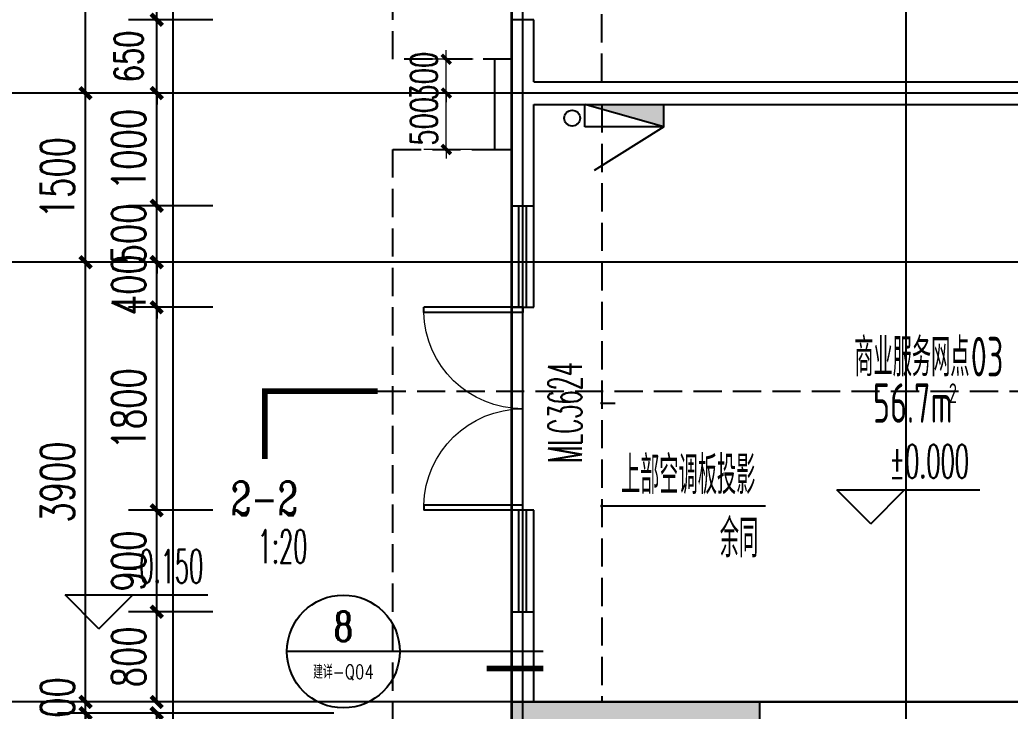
# Model space of a CAD drawing. Extents: x -59851 to 653804, y -249523 to 437614.
# Drawn here: x -48571 to -39793, y 205806 to 211938 of the extents above; entities that cross this region are included whole.
import ezdxf
from ezdxf.enums import TextEntityAlignment as Align

# ---------------------------------------------------------------- set-up
doc = ezdxf.new("R2010")
doc.units = 0
doc.header["$LTSCALE"] = 1000
doc.header["$MEASUREMENT"] = 0
doc.linetypes.add('DASH', pattern=[0.35, 0.25, -0.1])
for name, color, linetype in [('-消防立管', 1, 'Continuous'), ('A-Above', 5, 'DASH'), ('A-ROOF', 7, 'Continuous'), ('A-外装饰线脚', 7, 'Continuous'), ('A-第三道尺寸线', 105, 'Continuous'), ('AXIS', 3, 'Continuous'), ('CURTWALL', 4, 'Continuous'), ('DIM_ELEV', 3, 'Continuous'), ('DIM_IDEN', 3, 'Continuous'), ('DIM_LEAD', 3, 'Continuous'), ('DIM_SYMB', 3, 'Continuous'), ('DOTE', 16, 'Continuous'), ('PUB_HATCH', 8, 'Continuous'), ('PUB_TEXT', 7, 'Continuous'), ('STAIR', 5, 'Continuous'), ('WALL', 2, 'Continuous'), ('WINDOW', 4, 'Continuous'), ('WINDOW_TEXT', 7, 'Continuous'), ('剪力墙', 6, 'Continuous')]:
    doc.layers.add(name, color=color, linetype=linetype)
doc.layers.add('33计全面积外廓线', color=21, linetype='Continuous', lineweight=35)
doc.layers.add('A-第四道尺寸线(线脚尺寸)', color=105, linetype='Continuous', lineweight=5)
doc.styles.add('_TCH_DIM', font='SIMPLEX.shx', dxfattribs={"width": 0.7, "bigfont": 'GBCBIG.shx'})
doc.styles.add('_TCH_DIM_T3', font='SIMPLEX.shx', dxfattribs={"width": 0.705882, "bigfont": 'GBCBIG.shx'})
doc.styles.add('_TCH_DIM_T3_T3', font='SIMPLEX.shx', dxfattribs={"width": 0.705882, "bigfont": 'GBCBIG.shx'})
doc.styles.add('_TCH_LABEL', font='COMPLEX', dxfattribs={"bigfont": 'GBCBIG'})
doc.styles.add('_TCH_WINDOW', font='SIMPLEX.shx', dxfattribs={"width": 0.7, "height": 3.5, "bigfont": 'GBCBIG.shx'})
doc.styles.get("Standard").update_dxf_attribs({"font": 'gbenor.shx', "width": 0.7, "bigfont": 'gbcbig.shx'})
doc.dimstyles.new('_TCH_ARCH&&100', dxfattribs={"dimtxt": 297.5, "dimasz": 100, "dimexe": 250, "dimexo": 300, "dimgap": 100, "dimtad": 1, "dimdec": 0, "dimzin": 0, "dimdsep": 46, "dimtxsty": '_TCH_DIM_T3', "dimblk": 'ARCHTICK', "dimcen": 0.09, "dimclrt": 7, "dimazin": 2, "dimtfac": 1, "dimtdec": 0, "dimtix": 1, "dimtmove": 2, "dimatfit": 3, "dimfxl": 0, "dimtolj": 1, "dimtzin": 0, "dimarcsym": 0})
doc.dimstyles.new('_TCH_ARCH&&100$TCH&&100', dxfattribs={"dimtxt": 252.875, "dimasz": 100, "dimexe": 250, "dimexo": 300, "dimgap": 122.3125, "dimtad": 1, "dimdec": 0, "dimzin": 0, "dimdsep": 46, "dimtxsty": '_TCH_DIM_T3_T3', "dimblk": 'ARCHTICK', "dimcen": 0.09, "dimclrt": 7, "dimazin": 2, "dimtfac": 1, "dimtdec": 0, "dimtix": 1, "dimtmove": 2, "dimatfit": 3, "dimfxl": 0, "dimtolj": 1, "dimtzin": 0, "dimarcsym": 0})
doc.dimstyles.new('_TCH_ARCH&&80', dxfattribs={"dimtxt": 238, "dimasz": 80, "dimexe": 200, "dimexo": 240, "dimgap": 80, "dimtad": 1, "dimdec": 0, "dimzin": 0, "dimdsep": 46, "dimtxsty": '_TCH_DIM_T3', "dimblk": 'ARCHTICK', "dimcen": 0.09, "dimclrt": 7, "dimazin": 2, "dimtfac": 1, "dimtdec": 0, "dimtix": 1, "dimtmove": 2, "dimatfit": 3, "dimfxl": 0, "dimtolj": 1, "dimtzin": 0, "dimarcsym": 0})

# ---------------------------------------------------------------- blocks, each defined once
blk = doc.blocks.new('zzlk0330')
at = {"layer": 'A-ROOF', "linetype": 'DASH'}
blk.add_lwpolyline([(-22513.7, 151988.3), (-32413.7, 151988.3), (-32413.7, 152188.3), (-33013.7, 152188.3), (-33013.7, 151988.3), (-33813.7, 151988.3), (-33813.7, 152688.3), (-37213.7, 152688.3), (-37213.7, 153288.3), (-36613.7, 153288.3), (-36613.7, 157888.3), (-37213.7, 157888.3), (-37213.7, 158588.3), (-40013.7, 158588.3), (-40013.7, 158688.3), (-40813.7, 158688.3), (-40813.7, 158588.3), (-43413.7, 158588.3), (-43413.7, 158688.3), (-44213.7, 158688.3), (-44213.7, 137588.3)], dxfattribs=at)
blk = doc.blocks.new('shoucengjianliqiang0505')
at = {"layer": 'PUB_HATCH'}
h = blk.add_hatch(color=256, dxfattribs=at)
h.dxf.hatch_style = 1
h.paths.add_polyline_path([(-14847.5, 486543.5), (-14447.5, 486543.5), (-14447.5, 486143.5), (-14847.5, 486143.5)])
h.paths.add_polyline_path([(-8747.5, 486543.5), (-8347.5, 486543.5), (-8347.5, 486143.5), (-8747.5, 486143.5)])
h.paths.add_polyline_path([(-8747.5, 490543.5), (-8347.5, 490543.5), (-8347.5, 490143.5), (-8747.5, 490143.5)])
h.paths.add_polyline_path([(-14847.5, 490543.5), (-14447.5, 490543.5), (-14447.5, 490143.5), (-14847.5, 490143.5)])
h.paths.add_polyline_path([(-14847.5, 482143.5), (-14447.5, 482143.5), (-14447.5, 481743.5), (-14847.5, 481743.5)])
h.paths.add_polyline_path([(-8747.5, 482143.5), (-8347.5, 482143.5), (-8347.5, 481743.5), (-8747.5, 481743.5)])
h.paths.add_polyline_path([(-46847.5, 497943.5), (-46447.5, 497943.5), (-46447.5, 497543.5), (-46847.5, 497543.5)])
h.paths.add_polyline_path([(-46847.5, 501743.5), (-46447.5, 501743.5), (-46447.5, 501343.5), (-46847.5, 501343.5)])
h.paths.add_polyline_path([(-53547.5, 501742.2), (-53147.5, 501742.2), (-53147.5, 501342.2), (-53547.5, 501342.2)])
h.paths.add_polyline_path([(-63047.5, 504093.5), (-63047.5, 504343.5), (-63647.5, 504343.5), (-63647.5, 502543.5), (-63847.5, 502543.5), (-63847.5, 502293.5), (-63397.5, 502293.5), (-63397.5, 504093.5)])
h.paths.add_polyline_path([(-37147.5, 500843.5), (-35547.5, 500843.5), (-35547.5, 497943.5), (-37147.5, 497943.5), (-37147.5, 498143.5), (-35747.5, 498143.5), (-35747.5, 500643.5), (-37147.5, 500643.5)])
h.paths.add_polyline_path([(-29697.5, 483743.5), (-29697.5, 484993.5), (-29447.5, 484993.5), (-29447.5, 483343.5), (-30047.5, 483343.5), (-30047.5, 483743.5)])
h.paths.add_polyline_path([(-33047.5, 484993.5), (-32797.5, 484993.5), (-32797.5, 483743.5), (-32447.5, 483743.5), (-32447.5, 483343.5), (-33047.5, 483343.5)])
h.paths.add_polyline_path([(-36497.5, 483743.5), (-36497.5, 484993.5), (-36247.5, 484993.5), (-36247.5, 483343.5), (-36847.5, 483343.5), (-36847.5, 483743.5)])
h.paths.add_polyline_path([(-43247.5, 484993.5), (-42997.5, 484993.5), (-42997.5, 483743.5), (-42647.5, 483743.5), (-42647.5, 483343.5), (-43247.5, 483343.5)])
h.paths.add_polyline_path([(-50097.5, 483743.5), (-50097.5, 484993.5), (-49847.5, 484993.5), (-49847.5, 483343.5), (-50447.5, 483343.5), (-50447.5, 483743.5)])
h.paths.add_polyline_path([(-56847.5, 484993.5), (-56597.5, 484993.5), (-56597.5, 483743.5), (-56247.5, 483743.5), (-56247.5, 483343.5), (-56847.5, 483343.5)])
h.paths.add_polyline_path([(-63697.5, 485843.5), (-63447.5, 485843.5), (-63447.5, 483343.5), (-64047.5, 483343.5), (-64047.5, 483743.5), (-63697.5, 483743.5)])
h.paths.add_polyline_path([(-54647.5, 492143.5), (-54047.5, 492143.5), (-54047.5, 492543.5), (-54647.5, 492543.5)])
h.paths.add_polyline_path([(-52647.5, 492543.5), (-52047.5, 492543.5), (-52047.5, 492143.5), (-52647.5, 492143.5)])
h.paths.add_polyline_path([(-39047.5, 492543.5), (-38447.5, 492543.5), (-38447.5, 492143.5), (-39047.5, 492143.5)])
h.paths.add_polyline_path([(-45347.5, 495843.5), (-44747.5, 495843.5), (-44747.5, 496243.5), (-45347.5, 496243.5)])
h.paths.add_polyline_path([(-55847.5, 497943.5), (-55247.5, 497943.5), (-55247.5, 497543.5), (-55847.5, 497543.5)])
h.paths.add_polyline_path([(-55847.5, 495843.5), (-55247.5, 495843.5), (-55247.5, 496243.5), (-55847.5, 496243.5)])
h.paths.add_polyline_path([(-60247.5, 495843.5), (-59647.5, 495843.5), (-59647.5, 496243.5), (-60247.5, 496243.5)])
h.paths.add_polyline_path([(-21247.5, 500843.5), (-21247.5, 499443.5), (-21497.5, 499443.5), (-21497.5, 499843.5), (-21847.5, 499843.5), (-21847.5, 500093.5), (-21497.5, 500093.5), (-21497.5, 500843.5)])
h.paths.add_polyline_path([(-42947.5, 497543.5), (-42547.5, 497543.5), (-42547.5, 498143.5), (-42747.5, 498143.5), (-42747.5, 500643.5), (-42147.5, 500643.5), (-42147.5, 500843.5), (-42947.5, 500843.5), (-42947.5, 497943.5)])
h.paths.add_polyline_path([(-21247.5, 496143.5), (-21247.5, 496743.5), (-21497.5, 496743.5), (-21497.5, 496393.5), (-22897.5, 496393.5), (-22897.5, 496143.5), (-22097.5, 496143.5), (-22097.5, 496043.5), (-21847.5, 496043.5), (-21847.5, 496143.5)])
h.paths.add_polyline_path([(-30847.5, 497543.5), (-30847.5, 497943.5), (-32297.5, 497943.5), (-32297.5, 498143.5), (-30647.5, 498143.5), (-30647.5, 497743.5), (-30247.5, 497743.5), (-30247.5, 497543.5)])
h.paths.add_polyline_path([(-18847.5, 489093.5), (-18847.5, 487443.5), (-19097.5, 487443.5), (-19097.5, 487993.5), (-19447.5, 487993.5), (-19447.5, 488243.5), (-19097.5, 488243.5), (-19097.5, 489093.5)])
h.paths.add_polyline_path([(-60022.5, 489043.5), (-60272.5, 489043.5), (-60272.5, 491443.5), (-60022.5, 491443.5), (-60022.5, 489243.5)])
h.paths.add_polyline_path([(-28347.5, 499193.5), (-28347.5, 497543.5), (-28747.5, 497543.5), (-28747.5, 497743.5), (-28547.5, 497743.5), (-28547.5, 499193.5)])
h.paths.add_polyline_path([(-41147.5, 492343.5), (-40447.5, 492343.5), (-40447.5, 490693.5), (-40697.5, 490693.5), (-40697.5, 492093.5), (-41147.5, 492093.5)])
h.paths.add_polyline_path([(-30847.5, 500643.5), (-31347.5, 500643.5), (-31347.5, 503643.5), (-28347.5, 503643.5), (-28347.5, 501443.5), (-28707.5, 501443.5), (-28707.5, 501643.5), (-28547.5, 501643.5), (-28547.5, 503443.5), (-31147.5, 503443.5), (-31147.5, 501643.5), (-30747.5, 501643.5), (-30747.5, 501443.5), (-31147.5, 501443.5), (-31147.5, 500943.5), (-30647.5, 500943.5), (-30647.5, 500643.5)])
h.paths.add_polyline_path([(-42947.5, 495543.5), (-42947.5, 496243.5), (-40447.5, 496243.5), (-40447.5, 493743.5), (-42947.5, 493743.5), (-42947.5, 494443.5), (-42747.5, 494443.5), (-42747.5, 493943.5), (-40647.5, 493943.5), (-40647.5, 496043.5), (-42747.5, 496043.5), (-42747.5, 495543.5)])
h.paths.add_polyline_path([(-21247.5, 502643.5), (-21247.5, 503643.5), (-22897.5, 503643.5), (-22897.5, 503393.5), (-21497.5, 503393.5), (-21497.5, 502643.5)])
h.paths.add_polyline_path([(-22747.5, 492143.5), (-23247.5, 492143.5), (-23247.5, 490493.5), (-22997.5, 490493.5), (-22997.5, 491893.5), (-22747.5, 491893.5)])
h.paths.add_polyline_path([(-22672.5, 488243.5), (-22422.5, 488243.5), (-22422.5, 485743.5), (-22672.5, 485743.5), (-22672.5, 488043.5)])
h.paths.add_polyline_path([(-21847.5, 493643.5), (-21847.5, 493043.5), (-23497.5, 493043.5), (-23497.5, 493293.5), (-22097.5, 493293.5), (-22097.5, 493643.5)])
h.paths.add_polyline_path([(-18847.5, 491543.5), (-18847.5, 492143.5), (-20497.5, 492143.5), (-20497.5, 491893.5), (-19097.5, 491893.5), (-19097.5, 491543.5)])
h.paths.add_polyline_path([(-18847.5, 482443.5), (-18847.5, 481743.5), (-20497.5, 481743.5), (-20497.5, 481993.5), (-19097.5, 481993.5), (-19097.5, 482443.5)])
h.paths.add_polyline_path([(-22047.5, 481743.5), (-22497.5, 481743.5), (-22697.5, 481743.5), (-22697.5, 483343.5), (-23047.5, 483343.5), (-23047.5, 483593.5), (-22447.5, 483593.5), (-22447.5, 481993.5), (-22047.5, 481993.5)])
h.paths.add_polyline_path([(-26797.5, 490843.5), (-26047.5, 490843.5), (-26047.5, 489043.5), (-26297.5, 489043.5), (-26297.5, 490593.5), (-26797.5, 490593.5)])
h.paths.add_polyline_path([(-32447.5, 490843.5), (-33047.5, 490843.5), (-33047.5, 489043.5), (-32797.5, 489043.5), (-32797.5, 490593.5), (-32447.5, 490593.5)])
h.paths.add_polyline_path([(-35847.5, 489293.5), (-36197.5, 489293.5), (-36197.5, 492093.5), (-35847.5, 492093.5), (-35847.5, 492343.5), (-36447.5, 492343.5), (-36447.5, 489043.5), (-36197.5, 489043.5), (-35847.5, 489043.5)])
h.paths.add_polyline_path([(-39872.5, 489243.5), (-39622.5, 489243.5), (-39622.5, 486543.5), (-39872.5, 486543.5), (-39872.5, 489043.5)])
h.paths.add_polyline_path([(-43647.5, 489293.5), (-43297.5, 489293.5), (-43297.5, 492093.5), (-43797.5, 492093.5), (-43797.5, 492343.5), (-43047.5, 492343.5), (-43047.5, 489043.5), (-43297.5, 489043.5), (-43647.5, 489043.5)])
h.paths.add_polyline_path([(-46672.5, 492343.5), (-46422.5, 492343.5), (-46422.5, 489043.5), (-46672.5, 489043.5), (-46672.5, 492143.5)])
h.paths.add_polyline_path([(-53472.5, 489243.5), (-53222.5, 489243.5), (-53222.5, 486543.5), (-53472.5, 486543.5), (-53472.5, 489043.5)])
h.paths.add_polyline_path([(-49447.5, 489293.5), (-49797.5, 489293.5), (-49797.5, 492093.5), (-49297.5, 492093.5), (-49297.5, 492343.5), (-50047.5, 492343.5), (-50047.5, 489043.5), (-49797.5, 489043.5), (-49447.5, 489043.5)])
h.paths.add_polyline_path([(-57247.5, 489293.5), (-56897.5, 489293.5), (-56897.5, 492093.5), (-57247.5, 492093.5), (-57247.5, 492343.5), (-56647.5, 492343.5), (-56647.5, 489043.5), (-56897.5, 489043.5), (-57247.5, 489043.5)])
h.paths.add_polyline_path([(-60047.5, 498643.5), (-60047.5, 497543.5), (-62547.5, 497543.5), (-62547.5, 497793.5), (-60297.5, 497793.5), (-60297.5, 498643.5)])
h.paths.add_polyline_path([(-60047.5, 503543.5), (-60047.5, 504343.5), (-61697.5, 504343.5), (-61697.5, 504093.5), (-60297.5, 504093.5), (-60297.5, 503543.5)])
h.paths.add_polyline_path([(-67047.5, 491343.5), (-67047.5, 492243.5), (-64847.5, 492243.5), (-64847.5, 491993.5), (-66797.5, 491993.5), (-66797.5, 491343.5)])
h.paths.add_polyline_path([(-66447.5, 502543.5), (-67047.5, 502543.5), (-67047.5, 499893.5), (-66797.5, 499893.5), (-66797.5, 502293.5), (-66447.5, 502293.5)])
h.paths.add_polyline_path([(-66447.5, 483343.5), (-67047.5, 483343.5), (-67047.5, 485843.5), (-66797.5, 485843.5), (-66797.5, 483743.5), (-66447.5, 483743.5)])
edge = h.paths.add_edge_path()
edge.add_line((-26247.5, 494693.5), (-26247.5, 492343.5))
edge.add_line((-26247.5, 492343.5), (-26947.5, 492343.5))
edge.add_line((-26947.5, 492343.5), (-26947.5, 492143.5))
edge.add_line((-26947.5, 492143.5), (-26047.5, 492143.5))
edge.add_line((-26047.5, 492143.5), (-26047.5, 494693.5))
edge.add_line((-26247.5, 494693.5), (-26247.5, 495093.5))
edge = h.paths.add_edge_path()
edge.add_line((-26447.5, 483343.5), (-26447.5, 483593.5))
edge.add_line((-26447.5, 483593.5), (-26272.5, 483593.5))
edge.add_line((-26272.5, 483593.5), (-26272.5, 484993.5))
edge.add_line((-26272.5, 484993.5), (-26022.5, 484993.5))
edge.add_line((-26022.5, 484993.5), (-26022.5, 483593.5))
edge.add_line((-26022.5, 483593.5), (-25847.5, 483593.5))
edge.add_line((-25847.5, 483593.5), (-25847.5, 483343.5))
edge.add_line((-25847.5, 483343.5), (-26447.5, 483343.5))
edge.add_line((-26447.5, 483343.5), (-26047.5, 483343.5))
edge = h.paths.add_edge_path()
edge.add_line((-40047.5, 483343.5), (-40047.5, 483743.5))
edge.add_line((-40047.5, 483743.5), (-39872.5, 483743.5))
edge.add_line((-39872.5, 483743.5), (-39872.5, 484993.5))
edge.add_line((-39872.5, 484993.5), (-39622.5, 484993.5))
edge.add_line((-39622.5, 484993.5), (-39622.5, 483743.5))
edge.add_line((-39622.5, 483743.5), (-39447.5, 483743.5))
edge.add_line((-39447.5, 483743.5), (-39447.5, 483343.5))
edge.add_line((-39447.5, 483343.5), (-40047.5, 483343.5))
edge.add_line((-40047.5, 483343.5), (-39647.5, 483343.5))
edge = h.paths.add_edge_path()
edge.add_line((-46847.5, 483343.5), (-46847.5, 483593.5))
edge.add_line((-46847.5, 483593.5), (-46672.5, 483593.5))
edge.add_line((-46672.5, 483593.5), (-46672.5, 484993.5))
edge.add_line((-46672.5, 484993.5), (-46422.5, 484993.5))
edge.add_line((-46422.5, 484993.5), (-46422.5, 483593.5))
edge.add_line((-46422.5, 483593.5), (-46247.5, 483593.5))
edge.add_line((-46247.5, 483593.5), (-46247.5, 483343.5))
edge.add_line((-46247.5, 483343.5), (-46847.5, 483343.5))
edge.add_line((-46847.5, 483343.5), (-46447.5, 483343.5))
edge = h.paths.add_edge_path()
edge.add_line((-53647.5, 483343.5), (-53647.5, 483743.5))
edge.add_line((-53647.5, 483743.5), (-53472.5, 483743.5))
edge.add_line((-53472.5, 483743.5), (-53472.5, 484993.5))
edge.add_line((-53472.5, 484993.5), (-53222.5, 484993.5))
edge.add_line((-53222.5, 484993.5), (-53222.5, 483743.5))
edge.add_line((-53222.5, 483743.5), (-53047.5, 483743.5))
edge.add_line((-53047.5, 483743.5), (-53047.5, 483343.5))
edge.add_line((-53047.5, 483343.5), (-53647.5, 483343.5))
edge.add_line((-53647.5, 483343.5), (-53247.5, 483343.5))
edge = h.paths.add_edge_path()
edge.add_line((-60447.5, 483343.5), (-60447.5, 483593.5))
edge.add_line((-60447.5, 483593.5), (-60272.5, 483593.5))
edge.add_line((-60272.5, 483593.5), (-60272.5, 484993.5))
edge.add_line((-60272.5, 484993.5), (-60022.5, 484993.5))
edge.add_line((-60022.5, 484993.5), (-60022.5, 483593.5))
edge.add_line((-60022.5, 483593.5), (-59847.5, 483593.5))
edge.add_line((-59847.5, 483593.5), (-59847.5, 483343.5))
edge.add_line((-59847.5, 483343.5), (-60447.5, 483343.5))
edge.add_line((-60447.5, 483343.5), (-60047.5, 483343.5))
at = {"layer": '剪力墙', "color": 6, "linetype": 'Continuous'}
blk.add_lwpolyline([(-67047.5, 491343.5), (-67047.5, 492243.5), (-64847.5, 492243.5), (-64847.5, 491993.5), (-66797.5, 491993.5), (-66797.5, 491343.5)], close=True, dxfattribs=at)
blk = doc.blocks.new('XHS1')
at = {"layer": '-消防立管'}
blk.add_hatch(color=253, dxfattribs=at).paths.add_polyline_path([(918395.2, -437306.6), (918595.2, -438006.6), (918595.2, -437306.6)])
for p, q in [((918395.2, -437306.6), (918595.2, -438006.6)), ((918395.2, -437306.6), (918395.2, -438006.6)), ((918395.2, -437306.6), (918595.2, -437306.6)), ((918595.2, -438006.6), (918595.2, -437306.6)), ((918395.2, -438006.6), (918595.2, -438006.6))]:
    blk.add_line(p, q, dxfattribs=at)
at = {"ltscale": 0.5}
blk.add_line((918395.2, -437306.6), (918008.9, -437922.4), dxfattribs=at)
blk = doc.blocks.new('_ArchTick')
at = {"color": 0, "linetype": 'ByBlock', "const_width": 0.4}
blk.add_lwpolyline([(-0.5, -0.5), (0.5, 0.5)], dxfattribs=at)
blk = doc.blocks.new('*D3270')
at = {"layer": 'AXIS', "color": 0, "lineweight": -2, "transparency": 16777216}
for p, q in [((-45788.6, 205788.3), (-48238.6, 205788.3)), ((-47988.6, 202788.3), (-47988.6, 205788.3)), ((-45788.6, 202788.3), (-48238.6, 202788.3))]:
    blk.add_line(p, q, dxfattribs=at)
at = {"layer": 'Defpoints', "color": 0, "transparency": 16777216}
for p in [(-47988.6, 205788.3), (-45488.6, 205788.3), (-45488.6, 202788.3)]:
    blk.add_point(p, dxfattribs=at)
at = {"layer": 'AXIS', "color": 0, "lineweight": -2, "transparency": 16777216, "xscale": 100, "yscale": 100, "zscale": 100}
for p, rotation in [((-47988.6, 205788.3), 90), ((-47988.6, 202788.3), 270)]:
    blk.add_blockref('_ArchTick', p, dxfattribs=dict(at, rotation=rotation))
at = {"layer": 'AXIS', "color": 7, "transparency": 16777216, "insert": (-48237.3, 204288.3), "char_height": 297.5, "attachment_point": 5, "rotation": 90, "style": '_TCH_DIM_T3'}
blk.add_mtext('\\A1;3000', dxfattribs=at)
blk = doc.blocks.new('*D3271')
at = {"layer": 'AXIS', "color": 0, "lineweight": -2, "transparency": 16777216}
for p, q in [((-47988.6, 205888.3), (-47988.6, 205988.3)), ((-45788.6, 205888.3), (-48238.6, 205888.3)), ((-47988.6, 205788.3), (-47988.6, 205888.3)), ((-45788.6, 205788.3), (-48238.6, 205788.3)), ((-47988.6, 205788.3), (-47988.6, 205688.3))]:
    blk.add_line(p, q, dxfattribs=at)
at = {"layer": 'Defpoints', "color": 0, "transparency": 16777216}
for p in [(-47988.6, 205888.3), (-45488.6, 205888.3), (-45488.6, 205788.3)]:
    blk.add_point(p, dxfattribs=at)
at = {"layer": 'AXIS', "color": 0, "lineweight": -2, "transparency": 16777216, "xscale": 100, "yscale": 100, "zscale": 100}
for p, rotation in [((-47988.6, 205888.3), 270), ((-47988.6, 205788.3), 90)]:
    blk.add_blockref('_ArchTick', p, dxfattribs=dict(at, rotation=rotation))
at = {"layer": 'AXIS', "color": 7, "transparency": 16777216, "insert": (-48237.3, 205838.3), "char_height": 297.5, "attachment_point": 5, "rotation": 90, "style": '_TCH_DIM_T3'}
blk.add_mtext('\\A1;100', dxfattribs=at)
blk = doc.blocks.new('*D3272')
at = {"layer": 'AXIS', "color": 0, "lineweight": -2, "transparency": 16777216}
for p, q in [((-45788.6, 209788.3), (-48238.6, 209788.3)), ((-47988.6, 205888.3), (-47988.6, 209788.3)), ((-45788.6, 205888.3), (-48238.6, 205888.3))]:
    blk.add_line(p, q, dxfattribs=at)
at = {"layer": 'Defpoints', "color": 0, "transparency": 16777216}
for p in [(-47988.6, 209788.3), (-45488.6, 209788.3), (-45488.6, 205888.3)]:
    blk.add_point(p, dxfattribs=at)
at = {"layer": 'AXIS', "color": 0, "lineweight": -2, "transparency": 16777216, "xscale": 100, "yscale": 100, "zscale": 100}
for p, rotation in [((-47988.6, 209788.3), 90), ((-47988.6, 205888.3), 270)]:
    blk.add_blockref('_ArchTick', p, dxfattribs=dict(at, rotation=rotation))
at = {"layer": 'AXIS', "color": 7, "transparency": 16777216, "insert": (-48237.3, 207838.3), "char_height": 297.5, "attachment_point": 5, "rotation": 90, "style": '_TCH_DIM_T3'}
blk.add_mtext('\\A1;3900', dxfattribs=at)
blk = doc.blocks.new('*D3273')
at = {"layer": 'AXIS', "color": 0, "lineweight": -2, "transparency": 16777216}
for p, q in [((-45788.6, 211288.3), (-48238.6, 211288.3)), ((-47988.6, 209788.3), (-47988.6, 211288.3)), ((-45788.6, 209788.3), (-48238.6, 209788.3))]:
    blk.add_line(p, q, dxfattribs=at)
at = {"layer": 'Defpoints', "color": 0, "transparency": 16777216}
for p in [(-47988.6, 211288.3), (-45488.6, 211288.3), (-45488.6, 209788.3)]:
    blk.add_point(p, dxfattribs=at)
at = {"layer": 'AXIS', "color": 0, "lineweight": -2, "transparency": 16777216, "xscale": 100, "yscale": 100, "zscale": 100}
for p, rotation in [((-47988.6, 211288.3), 90), ((-47988.6, 209788.3), 270)]:
    blk.add_blockref('_ArchTick', p, dxfattribs=dict(at, rotation=rotation))
at = {"layer": 'AXIS', "color": 7, "transparency": 16777216, "insert": (-48237.3, 210538.3), "char_height": 297.5, "attachment_point": 5, "rotation": 90, "style": '_TCH_DIM_T3'}
blk.add_mtext('\\A1;1500', dxfattribs=at)
blk = doc.blocks.new('*D3274')
at = {"layer": 'AXIS', "color": 0, "lineweight": -2, "transparency": 16777216}
for p, q in [((-45788.6, 216088.3), (-48238.6, 216088.3)), ((-47988.6, 211288.3), (-47988.6, 216088.3)), ((-45788.6, 211288.3), (-48238.6, 211288.3))]:
    blk.add_line(p, q, dxfattribs=at)
at = {"layer": 'Defpoints', "color": 0, "transparency": 16777216}
for p in [(-47988.6, 216088.3), (-45488.6, 216088.3), (-45488.6, 211288.3)]:
    blk.add_point(p, dxfattribs=at)
at = {"layer": 'AXIS', "color": 0, "lineweight": -2, "transparency": 16777216, "xscale": 100, "yscale": 100, "zscale": 100}
for p, rotation in [((-47988.6, 216088.3), 90), ((-47988.6, 211288.3), 270)]:
    blk.add_blockref('_ArchTick', p, dxfattribs=dict(at, rotation=rotation))
at = {"layer": 'AXIS', "color": 7, "transparency": 16777216, "insert": (-48237.3, 213688.3), "char_height": 297.5, "attachment_point": 5, "rotation": 90, "style": '_TCH_DIM_T3'}
blk.add_mtext('\\A1;4800', dxfattribs=at)
blk = doc.blocks.new('*D3276')
at = {"layer": 'AXIS', "color": 0, "lineweight": -2, "transparency": 16777216}
for p, q in [((-47907.9, 217988.3), (-49038.6, 217988.3)), ((-48788.6, 195388.3), (-48788.6, 217988.3)), ((-47907.9, 195388.3), (-49038.6, 195388.3))]:
    blk.add_line(p, q, dxfattribs=at)
at = {"layer": 'Defpoints', "color": 0, "transparency": 16777216}
for p in [(-48788.6, 217988.3), (-47607.9, 217988.3), (-47607.9, 195388.3)]:
    blk.add_point(p, dxfattribs=at)
at = {"layer": 'AXIS', "color": 0, "lineweight": -2, "transparency": 16777216, "xscale": 100, "yscale": 100, "zscale": 100}
for p, rotation in [((-48788.6, 217988.3), 90), ((-48788.6, 195388.3), 270)]:
    blk.add_blockref('_ArchTick', p, dxfattribs=dict(at, rotation=rotation))
at = {"layer": 'AXIS', "color": 7, "transparency": 16777216, "insert": (-49037.3, 206688.3), "char_height": 297.5, "attachment_point": 5, "rotation": 90, "style": '_TCH_DIM_T3'}
blk.add_mtext('\\A1;22600', dxfattribs=at)
blk = doc.blocks.new('shoucengxianjiao0328')
at = {"layer": 'A-外装饰线脚'}
blk.add_lwpolyline([(-229045.6, 171686.2), (-229195.6, 171686.2), (-229195.6, 170886.2), (-229045.6, 170886.2)], dxfattribs=at)
blk = doc.blocks.new('*D640')
at = {"layer": 'A-第四道尺寸线(线脚尺寸)', "color": 0, "lineweight": -2, "transparency": 16777216}
for p, q in [((-44790.9, 211588.3), (-44790.9, 211668.3)), ((-44553.7, 211588.3), (-44990.9, 211588.3)), ((-44790.9, 211288.3), (-44790.9, 211588.3)), ((-44553.7, 211288.3), (-44990.9, 211288.3)), ((-44790.9, 211288.3), (-44790.9, 211208.3))]:
    blk.add_line(p, q, dxfattribs=at)
at = {"layer": 'Defpoints', "color": 0, "transparency": 16777216}
for p in [(-44790.9, 211588.3), (-44313.7, 211588.3), (-44313.7, 211288.3)]:
    blk.add_point(p, dxfattribs=at)
at = {"layer": 'A-第四道尺寸线(线脚尺寸)', "color": 0, "lineweight": -2, "transparency": 16777216, "xscale": 80, "yscale": 80, "zscale": 80}
for p, rotation in [((-44790.9, 211588.3), 270), ((-44790.9, 211288.3), 90)]:
    blk.add_blockref('_ArchTick', p, dxfattribs=dict(at, rotation=rotation))
at = {"layer": 'A-第四道尺寸线(线脚尺寸)', "color": 7, "transparency": 16777216, "insert": (-44989.9, 211438.3), "char_height": 238, "attachment_point": 5, "rotation": 90, "style": '_TCH_DIM_T3'}
blk.add_mtext('\\A1;300', dxfattribs=at)
blk = doc.blocks.new('*D641')
at = {"layer": 'A-第四道尺寸线(线脚尺寸)', "color": 0, "lineweight": -2, "transparency": 16777216}
for p, q in [((-44790.9, 211288.3), (-44790.9, 211368.3)), ((-44553.7, 211288.3), (-44990.9, 211288.3)), ((-44790.9, 210788.3), (-44790.9, 211288.3)), ((-44553.7, 210788.3), (-44990.9, 210788.3)), ((-44790.9, 210788.3), (-44790.9, 210708.3))]:
    blk.add_line(p, q, dxfattribs=at)
at = {"layer": 'Defpoints', "color": 0, "transparency": 16777216}
for p in [(-44790.9, 211288.3), (-44313.7, 211288.3), (-44313.7, 210788.3)]:
    blk.add_point(p, dxfattribs=at)
at = {"layer": 'A-第四道尺寸线(线脚尺寸)', "color": 0, "lineweight": -2, "transparency": 16777216, "xscale": 80, "yscale": 80, "zscale": 80}
for p, rotation in [((-44790.9, 211288.3), 270), ((-44790.9, 210788.3), 90)]:
    blk.add_blockref('_ArchTick', p, dxfattribs=dict(at, rotation=rotation))
at = {"layer": 'A-第四道尺寸线(线脚尺寸)', "color": 7, "transparency": 16777216, "insert": (-44989.9, 211038.3), "char_height": 238, "attachment_point": 5, "rotation": 90, "style": '_TCH_DIM_T3'}
blk.add_mtext('\\A1;500', dxfattribs=at)
blk = doc.blocks.new('*D3398')
at = {"layer": 'A-第三道尺寸线', "color": 0, "lineweight": -2, "transparency": 16777216}
for p, q in [((-46860, 211288.3), (-47607.9, 211288.3)), ((-47357.9, 210288.3), (-47357.9, 211288.3)), ((-46860, 210288.3), (-47607.9, 210288.3))]:
    blk.add_line(p, q, dxfattribs=at)
at = {"layer": 'Defpoints', "color": 0, "transparency": 16777216}
for p in [(-47357.9, 211288.3), (-46560, 211288.3), (-46560, 210288.3)]:
    blk.add_point(p, dxfattribs=at)
at = {"layer": 'A-第三道尺寸线', "color": 0, "lineweight": -2, "transparency": 16777216, "xscale": 100, "yscale": 100, "zscale": 100}
for p, rotation in [((-47357.9, 211288.3), 90), ((-47357.9, 210288.3), 270)]:
    blk.add_blockref('_ArchTick', p, dxfattribs=dict(at, rotation=rotation))
at = {"layer": 'A-第三道尺寸线', "color": 7, "transparency": 16777216, "insert": (-47606.6, 210788.3), "char_height": 297.5, "attachment_point": 5, "rotation": 90, "style": '_TCH_DIM_T3'}
blk.add_mtext('\\A1;1000', dxfattribs=at)
blk = doc.blocks.new('*D3399')
at = {"layer": 'A-第三道尺寸线', "color": 0, "lineweight": -2, "transparency": 16777216}
for p, q in [((-47357.9, 210288.3), (-47357.9, 210388.3)), ((-46860, 210288.3), (-47607.9, 210288.3)), ((-47357.9, 209788.3), (-47357.9, 210288.3)), ((-46860, 209788.3), (-47607.9, 209788.3)), ((-47357.9, 209788.3), (-47357.9, 209688.3))]:
    blk.add_line(p, q, dxfattribs=at)
at = {"layer": 'Defpoints', "color": 0, "transparency": 16777216}
for p in [(-47357.9, 210288.3), (-46560, 210288.3), (-46560, 209788.3)]:
    blk.add_point(p, dxfattribs=at)
at = {"layer": 'A-第三道尺寸线', "color": 0, "lineweight": -2, "transparency": 16777216, "xscale": 100, "yscale": 100, "zscale": 100}
for p, rotation in [((-47357.9, 210288.3), 270), ((-47357.9, 209788.3), 90)]:
    blk.add_blockref('_ArchTick', p, dxfattribs=dict(at, rotation=rotation))
at = {"layer": 'A-第三道尺寸线', "color": 7, "transparency": 16777216, "insert": (-47606.6, 210038.3), "char_height": 297.5, "attachment_point": 5, "rotation": 90, "style": '_TCH_DIM_T3'}
blk.add_mtext('\\A1;500', dxfattribs=at)
blk = doc.blocks.new('*D3400')
at = {"layer": 'A-第三道尺寸线', "color": 0, "lineweight": -2, "transparency": 16777216}
for p, q in [((-47357.9, 209788.3), (-47357.9, 209888.3)), ((-46860, 209788.3), (-47607.9, 209788.3)), ((-47357.9, 209388.3), (-47357.9, 209788.3)), ((-46860, 209388.3), (-47607.9, 209388.3)), ((-47357.9, 209388.3), (-47357.9, 209288.3))]:
    blk.add_line(p, q, dxfattribs=at)
at = {"layer": 'Defpoints', "color": 0, "transparency": 16777216}
for p in [(-47357.9, 209788.3), (-46560, 209788.3), (-46560, 209388.3)]:
    blk.add_point(p, dxfattribs=at)
at = {"layer": 'A-第三道尺寸线', "color": 0, "lineweight": -2, "transparency": 16777216, "xscale": 100, "yscale": 100, "zscale": 100}
for p, rotation in [((-47357.9, 209788.3), 270), ((-47357.9, 209388.3), 90)]:
    blk.add_blockref('_ArchTick', p, dxfattribs=dict(at, rotation=rotation))
at = {"layer": 'A-第三道尺寸线', "color": 7, "transparency": 16777216, "insert": (-47606.6, 209588.3), "char_height": 297.5, "attachment_point": 5, "rotation": 90, "style": '_TCH_DIM_T3'}
blk.add_mtext('\\A1;400', dxfattribs=at)
blk = doc.blocks.new('*D3401')
at = {"layer": 'A-第三道尺寸线', "color": 0, "lineweight": -2, "transparency": 16777216}
for p, q in [((-46860, 209388.3), (-47607.9, 209388.3)), ((-47357.9, 207588.3), (-47357.9, 209388.3)), ((-46860, 207588.3), (-47607.9, 207588.3))]:
    blk.add_line(p, q, dxfattribs=at)
at = {"layer": 'Defpoints', "color": 0, "transparency": 16777216}
for p in [(-47357.9, 209388.3), (-46560, 209388.3), (-46560, 207588.3)]:
    blk.add_point(p, dxfattribs=at)
at = {"layer": 'A-第三道尺寸线', "color": 0, "lineweight": -2, "transparency": 16777216, "xscale": 100, "yscale": 100, "zscale": 100}
for p, rotation in [((-47357.9, 209388.3), 90), ((-47357.9, 207588.3), 270)]:
    blk.add_blockref('_ArchTick', p, dxfattribs=dict(at, rotation=rotation))
at = {"layer": 'A-第三道尺寸线', "color": 7, "transparency": 16777216, "insert": (-47606.6, 208488.3), "char_height": 297.5, "attachment_point": 5, "rotation": 90, "style": '_TCH_DIM_T3'}
blk.add_mtext('\\A1;1800', dxfattribs=at)
blk = doc.blocks.new('*D3402')
at = {"layer": 'A-第三道尺寸线', "color": 0, "lineweight": -2, "transparency": 16777216}
for p, q in [((-46860, 207588.3), (-47607.9, 207588.3)), ((-47357.9, 206688.3), (-47357.9, 207588.3)), ((-46860, 206688.3), (-47607.9, 206688.3))]:
    blk.add_line(p, q, dxfattribs=at)
at = {"layer": 'Defpoints', "color": 0, "transparency": 16777216}
for p in [(-47357.9, 207588.3), (-46560, 207588.3), (-46560, 206688.3)]:
    blk.add_point(p, dxfattribs=at)
at = {"layer": 'A-第三道尺寸线', "color": 0, "lineweight": -2, "transparency": 16777216, "xscale": 100, "yscale": 100, "zscale": 100}
for p, rotation in [((-47357.9, 207588.3), 90), ((-47357.9, 206688.3), 270)]:
    blk.add_blockref('_ArchTick', p, dxfattribs=dict(at, rotation=rotation))
at = {"layer": 'A-第三道尺寸线', "color": 7, "transparency": 16777216, "insert": (-47606.6, 207138.3), "char_height": 297.5, "attachment_point": 5, "rotation": 90, "style": '_TCH_DIM_T3'}
blk.add_mtext('\\A1;900', dxfattribs=at)
blk = doc.blocks.new('*D3403')
at = {"layer": 'A-第三道尺寸线', "color": 0, "lineweight": -2, "transparency": 16777216}
for p, q in [((-46860, 206688.3), (-47607.9, 206688.3)), ((-47357.9, 205888.3), (-47357.9, 206688.3)), ((-46860, 205888.3), (-47607.9, 205888.3))]:
    blk.add_line(p, q, dxfattribs=at)
at = {"layer": 'Defpoints', "color": 0, "transparency": 16777216}
for p in [(-47357.9, 206688.3), (-46560, 206688.3), (-46560, 205888.3)]:
    blk.add_point(p, dxfattribs=at)
at = {"layer": 'A-第三道尺寸线', "color": 0, "lineweight": -2, "transparency": 16777216, "xscale": 100, "yscale": 100, "zscale": 100}
for p, rotation in [((-47357.9, 206688.3), 90), ((-47357.9, 205888.3), 270)]:
    blk.add_blockref('_ArchTick', p, dxfattribs=dict(at, rotation=rotation))
at = {"layer": 'A-第三道尺寸线', "color": 7, "transparency": 16777216, "insert": (-47606.6, 206288.3), "char_height": 297.5, "attachment_point": 5, "rotation": 90, "style": '_TCH_DIM_T3'}
blk.add_mtext('\\A1;800', dxfattribs=at)
blk = doc.blocks.new('*D3404')
at = {"layer": 'A-第三道尺寸线', "color": 0, "lineweight": -2, "transparency": 16777216}
for p, q in [((-46860, 205788.3), (-47607.9, 205788.3)), ((-47357.9, 204888.3), (-47357.9, 205788.3)), ((-46860, 204888.3), (-47607.9, 204888.3))]:
    blk.add_line(p, q, dxfattribs=at)
at = {"layer": 'Defpoints', "color": 0, "transparency": 16777216}
for p in [(-47357.9, 205788.3), (-46560, 205788.3), (-46560, 204888.3)]:
    blk.add_point(p, dxfattribs=at)
at = {"layer": 'A-第三道尺寸线', "color": 0, "lineweight": -2, "transparency": 16777216, "xscale": 100, "yscale": 100, "zscale": 100}
for p, rotation in [((-47357.9, 205788.3), 90), ((-47357.9, 204888.3), 270)]:
    blk.add_blockref('_ArchTick', p, dxfattribs=dict(at, rotation=rotation))
at = {"layer": 'A-第三道尺寸线', "color": 7, "transparency": 16777216, "insert": (-47606.6, 205338.3), "char_height": 297.5, "attachment_point": 5, "rotation": 90, "style": '_TCH_DIM_T3'}
blk.add_mtext('\\A1;900', dxfattribs=at)
blk = doc.blocks.new('$DorLib2D$00000002')
for p, q in [((-0.5, 0), (-0.5, 0.4875)), ((-0.475, 0.4875), (-0.5, 0.4875)), ((-0.475, 0), (-0.475, 0.4875)), ((0.475, 0), (0.475, 0.4875)), ((0.475, 0.4875), (0.5, 0.4875)), ((0.5, 0), (0.5, 0.4875)), ((-0.5, 0), (-0.475, 0)), ((0.5, 0), (0.475, 0))]:
    blk.add_line(p, q)
at = {"lineweight": 13}
for centre, start, end in [((-0.4875, 0), 0, 88.5307), ((0.4875, 0), 91.4693, 180)]:
    blk.add_arc(centre, 0.4875, start, end, dxfattribs=at)
blk = doc.blocks.new('roofzhouxian')
at = {"layer": 'DOTE'}
for p, q in [((-47992.1, -309503), (-47992.1, -279123.5)), ((-44592.1, -309503), (-44592.1, -279123.5)), ((11693.8, -289794.7), (-49367, -289794.7)), ((-23892.1, -291294.7), (-49367, -291294.7)), ((-7192.1, -295194.7), (-49367, -295194.7))]:
    blk.add_line(p, q, dxfattribs=at)
blk = doc.blocks.new('*D3572')
at = {"layer": 'A-第三道尺寸线', "color": 0, "lineweight": -2, "transparency": 16777216}
for p, q in [((-47357.9, 211938.3), (-47357.9, 212038.3)), ((-46860, 211938.3), (-47607.9, 211938.3)), ((-47357.9, 211288.3), (-47357.9, 211938.3)), ((-46860, 211288.3), (-47607.9, 211288.3)), ((-47357.9, 211288.3), (-47357.9, 211188.3))]:
    blk.add_line(p, q, dxfattribs=at)
at = {"layer": 'Defpoints', "color": 0, "transparency": 16777216}
for p in [(-47357.9, 211938.3), (-46560, 211938.3), (-46560, 211288.3)]:
    blk.add_point(p, dxfattribs=at)
at = {"layer": 'A-第三道尺寸线', "color": 0, "lineweight": -2, "transparency": 16777216, "xscale": 100, "yscale": 100, "zscale": 100}
for p, rotation in [((-47357.9, 211938.3), 270), ((-47357.9, 211288.3), 90)]:
    blk.add_blockref('_ArchTick', p, dxfattribs=dict(at, rotation=rotation))
at = {"layer": 'A-第三道尺寸线', "color": 7, "transparency": 16777216, "insert": (-47606.6, 211613.3), "char_height": 252.88, "attachment_point": 5, "rotation": 90, "style": '_TCH_DIM_T3_T3'}
blk.add_mtext('\\A1;650', dxfattribs=at)
blk = doc.blocks.new('*D3573')
at = {"layer": 'A-第三道尺寸线', "color": 0, "lineweight": -2, "transparency": 16777216}
for p, q in [((-46860, 213438.3), (-47607.9, 213438.3)), ((-47357.9, 211938.3), (-47357.9, 213438.3)), ((-46860, 211938.3), (-47607.9, 211938.3))]:
    blk.add_line(p, q, dxfattribs=at)
at = {"layer": 'Defpoints', "color": 0, "transparency": 16777216}
for p in [(-47357.9, 213438.3), (-46560, 213438.3), (-46560, 211938.3)]:
    blk.add_point(p, dxfattribs=at)
at = {"layer": 'A-第三道尺寸线', "color": 0, "lineweight": -2, "transparency": 16777216, "xscale": 100, "yscale": 100, "zscale": 100}
for p, rotation in [((-47357.9, 213438.3), 90), ((-47357.9, 211938.3), 270)]:
    blk.add_blockref('_ArchTick', p, dxfattribs=dict(at, rotation=rotation))
at = {"layer": 'A-第三道尺寸线', "color": 7, "transparency": 16777216, "insert": (-47606.6, 212688.3), "char_height": 252.88, "attachment_point": 5, "rotation": 90, "style": '_TCH_DIM_T3_T3'}
blk.add_mtext('\\A1;1500', dxfattribs=at)
blk = doc.blocks.new('SHOUCENGXIANJIAOCHICUN0427')
at = {"layer": 'A-第四道尺寸线(线脚尺寸)'}
for p1, p2, picture, middle in [((-44313.7, 211288.3), (-44313.7, 211588.3), '*D640', (-44989.9, 211438.3)), ((-44313.7, 210788.3), (-44313.7, 211288.3), '*D641', (-44989.9, 211038.3))]:
    dim = blk.add_aligned_dim(p1=p1, p2=p2, distance=477.2, dimstyle='_TCH_ARCH&&80', dxfattribs=at)
    dim.commit()
    dim.dimension.update_dxf_attribs({"geometry": picture, "text_midpoint": middle})

msp = doc.modelspace()

# ---------------------------------------------------------------- linework, layer by layer
at = {"layer": '-消防立管'}
msp.add_circle((-43675.6, 211066.4), 70, dxfattribs=at)
at = {"layer": '33计全面积外廓线'}
msp.add_lwpolyline([(-23613.7, 215388.3), (-37213.7, 215388.3), (-37213.7, 217988.3), (-44213.7, 217988.3), (-44213.7, 216188.3), (-45388.7, 216188.3), (-45388.7, 213788.3), (-44213.7, 213788.3), (-44213.7, 195388.3), (14486.3, 195388.3)], dxfattribs=at)
at = {"layer": 'A-Above'}
for points in [[(-43413.7, 211388.3), (-43413.7, 217188.3), (-40813.7, 217188.3)], [(-44213.7, 211588.3), (-45263.7, 211588.3), (-45263.7, 213638.3), (-44213.7, 213638.3)], [(-43413.7, 211188.3), (-43413.7, 205888.3)], [(-43413.7, 211188.3), (-43413.7, 205888.3)], [(-44213.7, 202838.3), (-45263.7, 202838.3), (-45263.7, 210788.3), (-44213.7, 210788.3)]]:
    msp.add_lwpolyline(points, dxfattribs=at)
at = {"layer": 'AXIS'}
for p, q in [((-45488.6, 211288.3), (-49488.6, 211288.3)), ((-45488.6, 209788.3), (-49488.6, 209788.3)), ((-45488.6, 205888.3), (-49488.6, 205888.3))]:
    msp.add_line(p, q, dxfattribs=at)
at = {"layer": 'CURTWALL'}
for p, q in [((-44213.7, 210288.3), (-44213.7, 209388.3)), ((-44147, 209388.3), (-44147, 210288.3)), ((-44080.4, 209388.3), (-44080.4, 210288.3)), ((-44013.7, 209388.3), (-44013.7, 210288.3)), ((-44213.7, 209388.3), (-44013.7, 209388.3)), ((-44013.7, 207588.3), (-44213.7, 207588.3)), ((-44213.7, 207588.3), (-44213.7, 206688.3)), ((-44147, 206688.3), (-44147, 207588.3)), ((-44080.4, 206688.3), (-44080.4, 207588.3)), ((-44013.7, 206688.3), (-44013.7, 207588.3))]:
    msp.add_line(p, q, dxfattribs=at)
at = {"layer": 'DIM_ELEV'}
for p, q in [((-41029.3, 207469.1), (-41329.3, 207769.1)), ((-41329.3, 207769.1), (-40063.3, 207769.1)), ((-41029.3, 207469.1), (-40729.3, 207769.1)), ((-47870, 206537), (-48170, 206837)), ((-48170, 206837), (-46904, 206837)), ((-47870, 206537), (-47570, 206837)), ((-47870, 206537), (-47570, 206837))]:
    msp.add_line(p, q, dxfattribs=at)
at = {"layer": 'DIM_IDEN'}
for p, q in [((-45203.2, 206335.8), (-46203.2, 206335.8)), ((-44999.7, 206335.8), (-45203.2, 206335.8)), ((-43932.2, 206335.8), (-44999.7, 206335.8))]:
    msp.add_line(p, q, dxfattribs=at)
at = {"layer": 'DIM_IDEN', "const_width": 50}
msp.add_lwpolyline([(-43932.2, 206185.8), (-44432.2, 206185.8)], dxfattribs=at)
at = {"layer": 'DIM_IDEN'}
msp.add_circle((-45703.2, 206335.8), 500, dxfattribs=at)
at = {"layer": 'DIM_LEAD'}
for p, q in [((-43413.7, 208538.3), (-43295.6, 208538.3)), ((-43413.7, 208538.3), (-43295.6, 208538.3)), ((-43413.7, 207626.3), (-43295.6, 207626.3)), ((-43413.7, 207626.3), (-43295.6, 207626.3)), ((-43295.6, 207626.3), (-41962.2, 207626.3))]:
    msp.add_line(p, q, dxfattribs=at)
at = {"layer": 'DIM_LEAD', "const_width": 13.3}
for points in [[(-43420.4, 208538.3, 1), (-43407, 208538.3, 1)], [(-43420.4, 208538.3, 1), (-43407, 208538.3, 1)], [(-43420.4, 207626.3, 1), (-43407, 207626.3, 1)], [(-43420.4, 207626.3, 1), (-43407, 207626.3, 1)]]:
    msp.add_lwpolyline(points, format="xyb", close=True, dxfattribs=at)
at = {"layer": 'DIM_SYMB', "const_width": 50}
msp.add_lwpolyline([(-46400, 208043.5), (-46400, 208643.5), (-45400, 208643.5)], dxfattribs=at)
at = {"layer": 'DIM_SYMB', "linetype": 'DASH'}
msp.add_lwpolyline([(-45400, 208643.5), (4300.5, 208643.5)], dxfattribs=at)
at = {"layer": 'DIM_SYMB'}
msp.add_lwpolyline([(-45824.4, 207013.5, 0, 0, 0), (-46537.5, 207013.5, 80, 0, 0), (-46837.5, 207013.5, 0, 0, 0)], format="xyseb", dxfattribs=at)
at = {"layer": 'STAIR'}
msp.add_lwpolyline([(-37213.7, 218088.3), (-37213.7, 220988.3), (-47213.7, 220988.3), (-47213.7, 192388.3), (14486.3, 192388.3), (14486.3, 195388.3)], dxfattribs=at)
at = {"layer": 'WALL'}
for p, q in [((-44013.7, 211938.3), (-44213.7, 211938.3)), ((-44213.7, 211938.3), (-44213.7, 211288.3)), ((-44013.7, 211388.3), (-44013.7, 211938.3)), ((-44013.7, 211388.3), (-34013.7, 211388.3)), ((-44213.7, 210288.3), (-44213.7, 211288.3)), ((-44013.7, 211188.3), (-34013.7, 211188.3)), ((-44013.7, 210288.3), (-44013.7, 211188.3)), ((-44213.7, 210288.3), (-44013.7, 210288.3)), ((-44213.7, 205788.3), (-44213.7, 206688.3)), ((-44213.7, 206688.3), (-44013.7, 206688.3)), ((-44013.7, 205888.3), (-44013.7, 206688.3)), ((-44013.7, 205888.3), (-37313.7, 205888.3))]:
    msp.add_line(p, q, dxfattribs=at)
at = {"layer": 'WINDOW'}
msp.add_line((-44213.7, 207588.3), (-44213.7, 209388.3), dxfattribs=at)

# ---------------------------------------------------------------- block references
at = {"layer": '-消防立管', "xscale": -1, "rotation": 270}
msp.add_blockref('XHS1', (394442.9, -707406.8), dxfattribs=at)
for name, p in [('roofzhouxian', (3878.4, 501083)), ('shoucengxianjiao0328', (184831.9, 39902.1)), ('zzlk0330', (0, 59400)), ('shoucengjianliqiang0505', (22833.8, -286355.2))]:
    msp.add_blockref(name, p)
at = {"layer": 'A-第四道尺寸线(线脚尺寸)'}
msp.add_blockref('SHOUCENGXIANJIAOCHICUN0427', (0, 0), dxfattribs=at)
at = {"layer": 'WINDOW'}
ref = msp.add_blockref('$DorLib2D$00000002', (-44113.7, 208488.3), dxfattribs=dict(at, xscale=-1800, yscale=1800, zscale=-1800, rotation=90))
ref.add_attrib('A', 'MLC3624', (-43590, 208008.8), dxfattribs={"layer": 'WINDOW_TEXT', "height": 297.5, "rotation": 90, "style": '_TCH_WINDOW', "width": 0.494118})

# ---------------------------------------------------------------- texts
at = {"layer": 'PUB_TEXT', "width": 0.7}
for s, height, p in [('商业服务网点', 337.59, (-41174.4, 208775.6)), ('03', 350, (-40142.3, 208775.6)), ('56.7m', 350, (-41009.9, 208364.4)), ('2', 175, (-40336.1, 208539.4))]:
    msp.add_text(s, height=height, dxfattribs=at).set_placement(p)
at = {"layer": 'PUB_TEXT'}
for s, height, style, width, p in [('%%P0.000', 297.5, '_TCH_DIM', 0.494118, (-40863.3, 207874.1)), ('上部空调板投影', 337.59, '_TCH_DIM', 0.7, (-43242.7, 207731.3)), ('2-2', 297.5, '_TCH_LABEL', 0.705882, (-46700, 207544.8)), ('余同', 337.59, '_TCH_DIM', 0.7, (-42367, 207171.3)), ('1:20', 297.5, '_TCH_DIM', 0.494118, (-46463, 207118.5)), ('-0.150', 297.5, '_TCH_DIM', 0.494118, (-47676, 206942)), ('-0.150', 297.5, '_TCH_DIM', 0.494118, (-47676, 206942))]:
    msp.add_text(s, height=height, dxfattribs=dict(at, style=style, width=width)).set_placement(p)
at = {"layer": 'PUB_TEXT', "style": '_TCH_LABEL'}
msp.add_text('8', height=261, dxfattribs=at).set_placement((-45790.2, 206428.4), (-45616.2, 206428.4), align=Align.FIT)
at = {"layer": 'PUB_TEXT', "style": '_TCH_LABEL', "width": 0.799528}
msp.add_text('建详-Q04', height=122.81, dxfattribs=at).set_placement((-45971.1, 206093.3), (-45435.4, 206093.3), align=Align.FIT)

# ---------------------------------------------------------------- dimensions: what is measured, and where the dimension line sits
at = {"layer": 'A-第三道尺寸线'}
for p1, p2, dimstyle, picture, middle in [((-46560, 211938.3), (-46560, 213438.3), '_TCH_ARCH&&100$TCH&&100', '*D3573', (-47606.6, 212688.3)), ((-46560, 211288.3), (-46560, 211938.3), '_TCH_ARCH&&100$TCH&&100', '*D3572', (-47606.6, 211613.3)), ((-46560, 210288.3), (-46560, 211288.3), '_TCH_ARCH&&100', '*D3398', (-47606.6, 210788.3)), ((-46560, 209788.3), (-46560, 210288.3), '_TCH_ARCH&&100', '*D3399', (-47606.6, 210038.3)), ((-46560, 209388.3), (-46560, 209788.3), '_TCH_ARCH&&100', '*D3400', (-47606.6, 209588.3)), ((-46560, 207588.3), (-46560, 209388.3), '_TCH_ARCH&&100', '*D3401', (-47606.6, 208488.3)), ((-46560, 206688.3), (-46560, 207588.3), '_TCH_ARCH&&100', '*D3402', (-47606.6, 207138.3)), ((-46560, 205888.3), (-46560, 206688.3), '_TCH_ARCH&&100', '*D3403', (-47606.6, 206288.3)), ((-46560, 204888.3), (-46560, 205788.3), '_TCH_ARCH&&100', '*D3404', (-47606.6, 205338.3))]:
    dim = msp.add_aligned_dim(p1=p1, p2=p2, distance=797.9, dimstyle=dimstyle, dxfattribs=at)
    dim.commit()
    dim.dimension.update_dxf_attribs({"geometry": picture, "text_midpoint": middle})
at = {"layer": 'AXIS'}
for p1, p2, distance, picture, middle in [((-47607.9, 195388.3), (-47607.9, 217988.3), 1180.7, '*D3276', (-49037.3, 206688.3)), ((-45488.6, 211288.3), (-45488.6, 216088.3), 2500, '*D3274', (-48237.3, 213688.3)), ((-45488.6, 209788.3), (-45488.6, 211288.3), 2500, '*D3273', (-48237.3, 210538.3)), ((-45488.6, 205888.3), (-45488.6, 209788.3), 2500, '*D3272', (-48237.3, 207838.3)), ((-45488.6, 205788.3), (-45488.6, 205888.3), 2500, '*D3271', (-48237.3, 205838.3)), ((-45488.6, 202788.3), (-45488.6, 205788.3), 2500, '*D3270', (-48237.3, 204288.3))]:
    dim = msp.add_aligned_dim(p1=p1, p2=p2, distance=distance, dimstyle='_TCH_ARCH&&100', dxfattribs=at)
    dim.commit()
    dim.dimension.update_dxf_attribs({"geometry": picture, "text_midpoint": middle})

doc.saveas('drawing.dxf')
